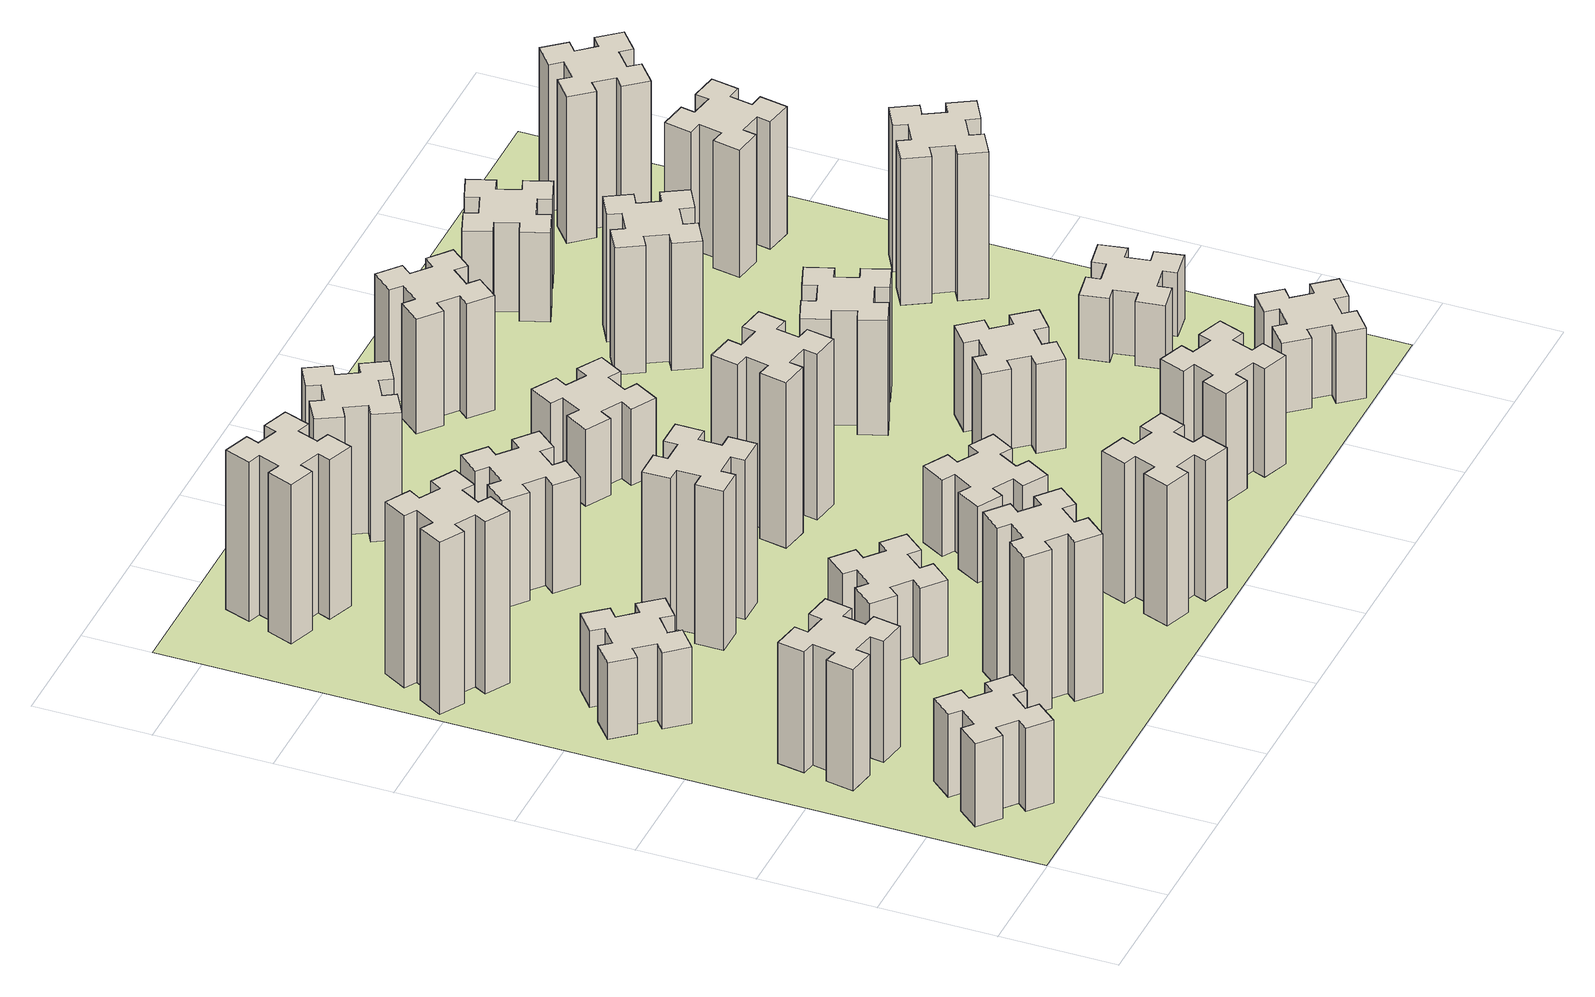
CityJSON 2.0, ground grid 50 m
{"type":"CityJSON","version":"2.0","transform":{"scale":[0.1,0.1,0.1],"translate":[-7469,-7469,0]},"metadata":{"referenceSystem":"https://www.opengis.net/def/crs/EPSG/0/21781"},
"CityObjects":{
"building1":{"type":"Building","attributes":{"class":"1000","function":"1000","usage":"1000","yearOfConstruction":2016,"roofType":"1000","measuredHeight":39,"storeysAboveGround":30,"storeysBelowGround":0},"geometry":[{"type":"Solid","lod":"1","boundaries":[[[[0,1,2,3,4,5,6,7,8,9,10,11,12,13,14,15,16,17,18,19]],[[17,16,20,21]],[[16,15,22,20]],[[15,14,23,22]],[[14,13,24,23]],[[13,12,25,24]],[[12,11,26,25]],[[11,10,27,26]],[[10,9,28,27]],[[9,8,29,28]],[[8,7,30,29]],[[7,6,31,30]],[[6,5,32,31]],[[5,4,33,32]],[[4,3,34,33]],[[3,2,35,34]],[[2,1,36,35]],[[1,0,37,36]],[[0,19,38,37]],[[19,18,39,38]],[[18,17,21,39]],[[24,25,26,27,28,29,30,31,32,33,34,35,36,37,38,39,21,20,22,23]]]]}]},
"building2":{"type":"Building","attributes":{"class":"1000","function":"1000","usage":"1000","yearOfConstruction":2016,"roofType":"1000","measuredHeight":57,"storeysAboveGround":30,"storeysBelowGround":0},"geometry":[{"type":"Solid","lod":"1","boundaries":[[[[40,41,42,43,44,45,46,47,48,49,50,51,52,53,54,55,56,57,58,59]],[[57,56,60,61]],[[56,55,62,60]],[[55,54,63,62]],[[54,53,64,63]],[[53,52,65,64]],[[52,51,66,65]],[[51,50,67,66]],[[50,49,68,67]],[[49,48,69,68]],[[48,47,70,69]],[[47,46,71,70]],[[46,45,72,71]],[[45,44,73,72]],[[44,43,74,73]],[[43,42,75,74]],[[42,41,76,75]],[[41,40,77,76]],[[40,59,78,77]],[[59,58,79,78]],[[58,57,61,79]],[[64,65,66,67,68,69,70,71,72,73,74,75,76,77,78,79,61,60,62,63]]]]}]},
"building3":{"type":"Building","attributes":{"class":"1000","function":"1000","usage":"1000","yearOfConstruction":2016,"roofType":"1000","measuredHeight":36,"storeysAboveGround":30,"storeysBelowGround":0},"geometry":[{"type":"Solid","lod":"1","boundaries":[[[[80,81,82,83,84,85,86,87,88,89,90,91,92,93,94,95,96,97,98,99]],[[97,96,100,101]],[[96,95,102,100]],[[95,94,103,102]],[[94,93,104,103]],[[93,92,105,104]],[[92,91,106,105]],[[91,90,107,106]],[[90,89,108,107]],[[89,88,109,108]],[[88,87,110,109]],[[87,86,111,110]],[[86,85,112,111]],[[85,84,113,112]],[[84,83,114,113]],[[83,82,115,114]],[[82,81,116,115]],[[81,80,117,116]],[[80,99,118,117]],[[99,98,119,118]],[[98,97,101,119]],[[104,105,106,107,108,109,110,111,112,113,114,115,116,117,118,119,101,100,102,103]]]]}]},
"building4":{"type":"Building","attributes":{"class":"1000","function":"1000","usage":"1000","yearOfConstruction":2016,"roofType":"1000","measuredHeight":81,"storeysAboveGround":30,"storeysBelowGround":0},"geometry":[{"type":"Solid","lod":"1","boundaries":[[[[120,121,122,123,124,125,126,127,128,129,130,131,132,133,134,135,136,137,138,139]],[[137,136,140,141]],[[136,135,142,140]],[[135,134,143,142]],[[134,133,144,143]],[[133,132,145,144]],[[132,131,146,145]],[[131,130,147,146]],[[130,129,148,147]],[[129,128,149,148]],[[128,127,150,149]],[[127,126,151,150]],[[126,125,152,151]],[[125,124,153,152]],[[124,123,154,153]],[[123,122,155,154]],[[122,121,156,155]],[[121,120,157,156]],[[120,139,158,157]],[[139,138,159,158]],[[138,137,141,159]],[[144,145,146,147,148,149,150,151,152,153,154,155,156,157,158,159,141,140,142,143]]]]}]},
"building5":{"type":"Building","attributes":{"class":"1000","function":"1000","usage":"1000","yearOfConstruction":2016,"roofType":"1000","measuredHeight":75,"storeysAboveGround":30,"storeysBelowGround":0},"geometry":[{"type":"Solid","lod":"1","boundaries":[[[[160,161,162,163,164,165,166,167,168,169,170,171,172,173,174,175,176,177,178,179]],[[177,176,180,181]],[[176,175,182,180]],[[175,174,183,182]],[[174,173,184,183]],[[173,172,185,184]],[[172,171,186,185]],[[171,170,187,186]],[[170,169,188,187]],[[169,168,189,188]],[[168,167,190,189]],[[167,166,191,190]],[[166,165,192,191]],[[165,164,193,192]],[[164,163,194,193]],[[163,162,195,194]],[[162,161,196,195]],[[161,160,197,196]],[[160,179,198,197]],[[179,178,199,198]],[[178,177,181,199]],[[184,185,186,187,188,189,190,191,192,193,194,195,196,197,198,199,181,180,182,183]]]]}]},
"building6":{"type":"Building","attributes":{"class":"1000","function":"1000","usage":"1000","yearOfConstruction":2016,"roofType":"1000","measuredHeight":36,"storeysAboveGround":30,"storeysBelowGround":0},"geometry":[{"type":"Solid","lod":"1","boundaries":[[[[200,201,202,203,204,205,206,207,208,209,210,211,212,213,214,215,216,217,218,219]],[[217,216,220,221]],[[216,215,222,220]],[[215,214,223,222]],[[214,213,224,223]],[[213,212,225,224]],[[212,211,226,225]],[[211,210,227,226]],[[210,209,228,227]],[[209,208,229,228]],[[208,207,230,229]],[[207,206,231,230]],[[206,205,232,231]],[[205,204,233,232]],[[204,203,234,233]],[[203,202,235,234]],[[202,201,236,235]],[[201,200,237,236]],[[200,219,238,237]],[[219,218,239,238]],[[218,217,221,239]],[[224,225,226,227,228,229,230,231,232,233,234,235,236,237,238,239,221,220,222,223]]]]}]},
"building7":{"type":"Building","attributes":{"class":"1000","function":"1000","usage":"1000","yearOfConstruction":2016,"roofType":"1000","measuredHeight":75,"storeysAboveGround":30,"storeysBelowGround":0},"geometry":[{"type":"Solid","lod":"1","boundaries":[[[[240,241,242,243,244,245,246,247,248,249,250,251,252,253,254,255,256,257,258,259]],[[257,256,260,261]],[[256,255,262,260]],[[255,254,263,262]],[[254,253,264,263]],[[253,252,265,264]],[[252,251,266,265]],[[251,250,267,266]],[[250,249,268,267]],[[249,248,269,268]],[[248,247,270,269]],[[247,246,271,270]],[[246,245,272,271]],[[245,244,273,272]],[[244,243,274,273]],[[243,242,275,274]],[[242,241,276,275]],[[241,240,277,276]],[[240,259,278,277]],[[259,258,279,278]],[[258,257,261,279]],[[264,265,266,267,268,269,270,271,272,273,274,275,276,277,278,279,261,260,262,263]]]]}]},
"building8":{"type":"Building","attributes":{"class":"1000","function":"1000","usage":"1000","yearOfConstruction":2016,"roofType":"1000","measuredHeight":75,"storeysAboveGround":30,"storeysBelowGround":0},"geometry":[{"type":"Solid","lod":"1","boundaries":[[[[280,281,282,283,284,285,286,287,288,289,290,291,292,293,294,295,296,297,298,299]],[[297,296,300,301]],[[296,295,302,300]],[[295,294,303,302]],[[294,293,304,303]],[[293,292,305,304]],[[292,291,306,305]],[[291,290,307,306]],[[290,289,308,307]],[[289,288,309,308]],[[288,287,310,309]],[[287,286,311,310]],[[286,285,312,311]],[[285,284,313,312]],[[284,283,314,313]],[[283,282,315,314]],[[282,281,316,315]],[[281,280,317,316]],[[280,299,318,317]],[[299,298,319,318]],[[298,297,301,319]],[[304,305,306,307,308,309,310,311,312,313,314,315,316,317,318,319,301,300,302,303]]]]}]},
"building9":{"type":"Building","attributes":{"class":"1000","function":"1000","usage":"1000","yearOfConstruction":2016,"roofType":"1000","measuredHeight":51,"storeysAboveGround":30,"storeysBelowGround":0},"geometry":[{"type":"Solid","lod":"1","boundaries":[[[[320,321,322,323,324,325,326,327,328,329,330,331,332,333,334,335,336,337,338,339]],[[337,336,340,341]],[[336,335,342,340]],[[335,334,343,342]],[[334,333,344,343]],[[333,332,345,344]],[[332,331,346,345]],[[331,330,347,346]],[[330,329,348,347]],[[329,328,349,348]],[[328,327,350,349]],[[327,326,351,350]],[[326,325,352,351]],[[325,324,353,352]],[[324,323,354,353]],[[323,322,355,354]],[[322,321,356,355]],[[321,320,357,356]],[[320,339,358,357]],[[339,338,359,358]],[[338,337,341,359]],[[344,345,346,347,348,349,350,351,352,353,354,355,356,357,358,359,341,340,342,343]]]]}]},
"building10":{"type":"Building","attributes":{"class":"1000","function":"1000","usage":"1000","yearOfConstruction":2016,"roofType":"1000","measuredHeight":66,"storeysAboveGround":30,"storeysBelowGround":0},"geometry":[{"type":"Solid","lod":"1","boundaries":[[[[360,361,362,363,364,365,366,367,368,369,370,371,372,373,374,375,376,377,378,379]],[[377,376,380,381]],[[376,375,382,380]],[[375,374,383,382]],[[374,373,384,383]],[[373,372,385,384]],[[372,371,386,385]],[[371,370,387,386]],[[370,369,388,387]],[[369,368,389,388]],[[368,367,390,389]],[[367,366,391,390]],[[366,365,392,391]],[[365,364,393,392]],[[364,363,394,393]],[[363,362,395,394]],[[362,361,396,395]],[[361,360,397,396]],[[360,379,398,397]],[[379,378,399,398]],[[378,377,381,399]],[[384,385,386,387,388,389,390,391,392,393,394,395,396,397,398,399,381,380,382,383]]]]}]},
"building11":{"type":"Building","attributes":{"class":"1000","function":"1000","usage":"1000","yearOfConstruction":2016,"roofType":"1000","measuredHeight":60,"storeysAboveGround":30,"storeysBelowGround":0},"geometry":[{"type":"Solid","lod":"1","boundaries":[[[[400,401,402,403,404,405,406,407,408,409,410,411,412,413,414,415,416,417,418,419]],[[417,416,420,421]],[[416,415,422,420]],[[415,414,423,422]],[[414,413,424,423]],[[413,412,425,424]],[[412,411,426,425]],[[411,410,427,426]],[[410,409,428,427]],[[409,408,429,428]],[[408,407,430,429]],[[407,406,431,430]],[[406,405,432,431]],[[405,404,433,432]],[[404,403,434,433]],[[403,402,435,434]],[[402,401,436,435]],[[401,400,437,436]],[[400,419,438,437]],[[419,418,439,438]],[[418,417,421,439]],[[424,425,426,427,428,429,430,431,432,433,434,435,436,437,438,439,421,420,422,423]]]]}]},
"building12":{"type":"Building","attributes":{"class":"1000","function":"1000","usage":"1000","yearOfConstruction":2016,"roofType":"1000","measuredHeight":36,"storeysAboveGround":30,"storeysBelowGround":0},"geometry":[{"type":"Solid","lod":"1","boundaries":[[[[440,441,442,443,444,445,446,447,448,449,450,451,452,453,454,455,456,457,458,459]],[[457,456,460,461]],[[456,455,462,460]],[[455,454,463,462]],[[454,453,464,463]],[[453,452,465,464]],[[452,451,466,465]],[[451,450,467,466]],[[450,449,468,467]],[[449,448,469,468]],[[448,447,470,469]],[[447,446,471,470]],[[446,445,472,471]],[[445,444,473,472]],[[444,443,474,473]],[[443,442,475,474]],[[442,441,476,475]],[[441,440,477,476]],[[440,459,478,477]],[[459,458,479,478]],[[458,457,461,479]],[[464,465,466,467,468,469,470,471,472,473,474,475,476,477,478,479,461,460,462,463]]]]}]},
"building13":{"type":"Building","attributes":{"class":"1000","function":"1000","usage":"1000","yearOfConstruction":2016,"roofType":"1000","measuredHeight":78,"storeysAboveGround":30,"storeysBelowGround":0},"geometry":[{"type":"Solid","lod":"1","boundaries":[[[[480,481,482,483,484,485,486,487,488,489,490,491,492,493,494,495,496,497,498,499]],[[497,496,500,501]],[[496,495,502,500]],[[495,494,503,502]],[[494,493,504,503]],[[493,492,505,504]],[[492,491,506,505]],[[491,490,507,506]],[[490,489,508,507]],[[489,488,509,508]],[[488,487,510,509]],[[487,486,511,510]],[[486,485,512,511]],[[485,484,513,512]],[[484,483,514,513]],[[483,482,515,514]],[[482,481,516,515]],[[481,480,517,516]],[[480,499,518,517]],[[499,498,519,518]],[[498,497,501,519]],[[504,505,506,507,508,509,510,511,512,513,514,515,516,517,518,519,501,500,502,503]]]]}]},
"building14":{"type":"Building","attributes":{"class":"1000","function":"1000","usage":"1000","yearOfConstruction":2016,"roofType":"1000","measuredHeight":36,"storeysAboveGround":30,"storeysBelowGround":0},"geometry":[{"type":"Solid","lod":"1","boundaries":[[[[520,521,522,523,524,525,526,527,528,529,530,531,532,533,534,535,536,537,538,539]],[[537,536,540,541]],[[536,535,542,540]],[[535,534,543,542]],[[534,533,544,543]],[[533,532,545,544]],[[532,531,546,545]],[[531,530,547,546]],[[530,529,548,547]],[[529,528,549,548]],[[528,527,550,549]],[[527,526,551,550]],[[526,525,552,551]],[[525,524,553,552]],[[524,523,554,553]],[[523,522,555,554]],[[522,521,556,555]],[[521,520,557,556]],[[520,539,558,557]],[[539,538,559,558]],[[538,537,541,559]],[[544,545,546,547,548,549,550,551,552,553,554,555,556,557,558,559,541,540,542,543]]]]}]},
"building15":{"type":"Building","attributes":{"class":"1000","function":"1000","usage":"1000","yearOfConstruction":2016,"roofType":"1000","measuredHeight":51,"storeysAboveGround":30,"storeysBelowGround":0},"geometry":[{"type":"Solid","lod":"1","boundaries":[[[[560,561,562,563,564,565,566,567,568,569,570,571,572,573,574,575,576,577,578,579]],[[577,576,580,581]],[[576,575,582,580]],[[575,574,583,582]],[[574,573,584,583]],[[573,572,585,584]],[[572,571,586,585]],[[571,570,587,586]],[[570,569,588,587]],[[569,568,589,588]],[[568,567,590,589]],[[567,566,591,590]],[[566,565,592,591]],[[565,564,593,592]],[[564,563,594,593]],[[563,562,595,594]],[[562,561,596,595]],[[561,560,597,596]],[[560,579,598,597]],[[579,578,599,598]],[[578,577,581,599]],[[584,585,586,587,588,589,590,591,592,593,594,595,596,597,598,599,581,580,582,583]]]]}]},
"building16":{"type":"Building","attributes":{"class":"1000","function":"1000","usage":"1000","yearOfConstruction":2016,"roofType":"1000","measuredHeight":54,"storeysAboveGround":30,"storeysBelowGround":0},"geometry":[{"type":"Solid","lod":"1","boundaries":[[[[600,601,602,603,604,605,606,607,608,609,610,611,612,613,614,615,616,617,618,619]],[[617,616,620,621]],[[616,615,622,620]],[[615,614,623,622]],[[614,613,624,623]],[[613,612,625,624]],[[612,611,626,625]],[[611,610,627,626]],[[610,609,628,627]],[[609,608,629,628]],[[608,607,630,629]],[[607,606,631,630]],[[606,605,632,631]],[[605,604,633,632]],[[604,603,634,633]],[[603,602,635,634]],[[602,601,636,635]],[[601,600,637,636]],[[600,619,638,637]],[[619,618,639,638]],[[618,617,621,639]],[[624,625,626,627,628,629,630,631,632,633,634,635,636,637,638,639,621,620,622,623]]]]}]},
"building17":{"type":"Building","attributes":{"class":"1000","function":"1000","usage":"1000","yearOfConstruction":2016,"roofType":"1000","measuredHeight":42,"storeysAboveGround":30,"storeysBelowGround":0},"geometry":[{"type":"Solid","lod":"1","boundaries":[[[[640,641,642,643,644,645,646,647,648,649,650,651,652,653,654,655,656,657,658,659]],[[657,656,660,661]],[[656,655,662,660]],[[655,654,663,662]],[[654,653,664,663]],[[653,652,665,664]],[[652,651,666,665]],[[651,650,667,666]],[[650,649,668,667]],[[649,648,669,668]],[[648,647,670,669]],[[647,646,671,670]],[[646,645,672,671]],[[645,644,673,672]],[[644,643,674,673]],[[643,642,675,674]],[[642,641,676,675]],[[641,640,677,676]],[[640,659,678,677]],[[659,658,679,678]],[[658,657,661,679]],[[664,665,666,667,668,669,670,671,672,673,674,675,676,677,678,679,661,660,662,663]]]]}]},
"building18":{"type":"Building","attributes":{"class":"1000","function":"1000","usage":"1000","yearOfConstruction":2016,"roofType":"1000","measuredHeight":54,"storeysAboveGround":30,"storeysBelowGround":0},"geometry":[{"type":"Solid","lod":"1","boundaries":[[[[680,681,682,683,684,685,686,687,688,689,690,691,692,693,694,695,696,697,698,699]],[[697,696,700,701]],[[696,695,702,700]],[[695,694,703,702]],[[694,693,704,703]],[[693,692,705,704]],[[692,691,706,705]],[[691,690,707,706]],[[690,689,708,707]],[[689,688,709,708]],[[688,687,710,709]],[[687,686,711,710]],[[686,685,712,711]],[[685,684,713,712]],[[684,683,714,713]],[[683,682,715,714]],[[682,681,716,715]],[[681,680,717,716]],[[680,699,718,717]],[[699,698,719,718]],[[698,697,701,719]],[[704,705,706,707,708,709,710,711,712,713,714,715,716,717,718,719,701,700,702,703]]]]}]},
"building19":{"type":"Building","attributes":{"class":"1000","function":"1000","usage":"1000","yearOfConstruction":2016,"roofType":"1000","measuredHeight":60,"storeysAboveGround":30,"storeysBelowGround":0},"geometry":[{"type":"Solid","lod":"1","boundaries":[[[[720,721,722,723,724,725,726,727,728,729,730,731,732,733,734,735,736,737,738,739]],[[737,736,740,741]],[[736,735,742,740]],[[735,734,743,742]],[[734,733,744,743]],[[733,732,745,744]],[[732,731,746,745]],[[731,730,747,746]],[[730,729,748,747]],[[729,728,749,748]],[[728,727,750,749]],[[727,726,751,750]],[[726,725,752,751]],[[725,724,753,752]],[[724,723,754,753]],[[723,722,755,754]],[[722,721,756,755]],[[721,720,757,756]],[[720,739,758,757]],[[739,738,759,758]],[[738,737,741,759]],[[744,745,746,747,748,749,750,751,752,753,754,755,756,757,758,759,741,740,742,743]]]]}]},
"building20":{"type":"Building","attributes":{"class":"1000","function":"1000","usage":"1000","yearOfConstruction":2016,"roofType":"1000","measuredHeight":33,"storeysAboveGround":30,"storeysBelowGround":0},"geometry":[{"type":"Solid","lod":"1","boundaries":[[[[760,761,762,763,764,765,766,767,768,769,770,771,772,773,774,775,776,777,778,779]],[[777,776,780,781]],[[776,775,782,780]],[[775,774,783,782]],[[774,773,784,783]],[[773,772,785,784]],[[772,771,786,785]],[[771,770,787,786]],[[770,769,788,787]],[[769,768,789,788]],[[768,767,790,789]],[[767,766,791,790]],[[766,765,792,791]],[[765,764,793,792]],[[764,763,794,793]],[[763,762,795,794]],[[762,761,796,795]],[[761,760,797,796]],[[760,779,798,797]],[[779,778,799,798]],[[778,777,781,799]],[[784,785,786,787,788,789,790,791,792,793,794,795,796,797,798,799,781,780,782,783]]]]}]},
"building21":{"type":"Building","attributes":{"class":"1000","function":"1000","usage":"1000","yearOfConstruction":2016,"roofType":"1000","measuredHeight":30,"storeysAboveGround":30,"storeysBelowGround":0},"geometry":[{"type":"Solid","lod":"1","boundaries":[[[[800,801,802,803,804,805,806,807,808,809,810,811,812,813,814,815,816,817,818,819]],[[817,816,820,821]],[[816,815,822,820]],[[815,814,823,822]],[[814,813,824,823]],[[813,812,825,824]],[[812,811,826,825]],[[811,810,827,826]],[[810,809,828,827]],[[809,808,829,828]],[[808,807,830,829]],[[807,806,831,830]],[[806,805,832,831]],[[805,804,833,832]],[[804,803,834,833]],[[803,802,835,834]],[[802,801,836,835]],[[801,800,837,836]],[[800,819,838,837]],[[819,818,839,838]],[[818,817,821,839]],[[824,825,826,827,828,829,830,831,832,833,834,835,836,837,838,839,821,820,822,823]]]]}]},
"building22":{"type":"Building","attributes":{"class":"1000","function":"1000","usage":"1000","yearOfConstruction":2016,"roofType":"1000","measuredHeight":42,"storeysAboveGround":30,"storeysBelowGround":0},"geometry":[{"type":"Solid","lod":"1","boundaries":[[[[840,841,842,843,844,845,846,847,848,849,850,851,852,853,854,855,856,857,858,859]],[[857,856,860,861]],[[856,855,862,860]],[[855,854,863,862]],[[854,853,864,863]],[[853,852,865,864]],[[852,851,866,865]],[[851,850,867,866]],[[850,849,868,867]],[[849,848,869,868]],[[848,847,870,869]],[[847,846,871,870]],[[846,845,872,871]],[[845,844,873,872]],[[844,843,874,873]],[[843,842,875,874]],[[842,841,876,875]],[[841,840,877,876]],[[840,859,878,877]],[[859,858,879,878]],[[858,857,861,879]],[[864,865,866,867,868,869,870,871,872,873,874,875,876,877,878,879,861,860,862,863]]]]}]},
"building23":{"type":"Building","attributes":{"class":"1000","function":"1000","usage":"1000","yearOfConstruction":2016,"roofType":"1000","measuredHeight":69,"storeysAboveGround":30,"storeysBelowGround":0},"geometry":[{"type":"Solid","lod":"1","boundaries":[[[[880,881,882,883,884,885,886,887,888,889,890,891,892,893,894,895,896,897,898,899]],[[897,896,900,901]],[[896,895,902,900]],[[895,894,903,902]],[[894,893,904,903]],[[893,892,905,904]],[[892,891,906,905]],[[891,890,907,906]],[[890,889,908,907]],[[889,888,909,908]],[[888,887,910,909]],[[887,886,911,910]],[[886,885,912,911]],[[885,884,913,912]],[[884,883,914,913]],[[883,882,915,914]],[[882,881,916,915]],[[881,880,917,916]],[[880,899,918,917]],[[899,898,919,918]],[[898,897,901,919]],[[904,905,906,907,908,909,910,911,912,913,914,915,916,917,918,919,901,900,902,903]]]]}]},
"building24":{"type":"Building","attributes":{"class":"1000","function":"1000","usage":"1000","yearOfConstruction":2016,"roofType":"1000","measuredHeight":60,"storeysAboveGround":30,"storeysBelowGround":0},"geometry":[{"type":"Solid","lod":"1","boundaries":[[[[920,921,922,923,924,925,926,927,928,929,930,931,932,933,934,935,936,937,938,939]],[[937,936,940,941]],[[936,935,942,940]],[[935,934,943,942]],[[934,933,944,943]],[[933,932,945,944]],[[932,931,946,945]],[[931,930,947,946]],[[930,929,948,947]],[[929,928,949,948]],[[928,927,950,949]],[[927,926,951,950]],[[926,925,952,951]],[[925,924,953,952]],[[924,923,954,953]],[[923,922,955,954]],[[922,921,956,955]],[[921,920,957,956]],[[920,939,958,957]],[[939,938,959,958]],[[938,937,941,959]],[[944,945,946,947,948,949,950,951,952,953,954,955,956,957,958,959,941,940,942,943]]]]}]},
"building25":{"type":"Building","attributes":{"class":"1000","function":"1000","usage":"1000","yearOfConstruction":2016,"roofType":"1000","measuredHeight":69,"storeysAboveGround":30,"storeysBelowGround":0},"geometry":[{"type":"Solid","lod":"1","boundaries":[[[[960,961,962,963,964,965,966,967,968,969,970,971,972,973,974,975,976,977,978,979]],[[977,976,980,981]],[[976,975,982,980]],[[975,974,983,982]],[[974,973,984,983]],[[973,972,985,984]],[[972,971,986,985]],[[971,970,987,986]],[[970,969,988,987]],[[969,968,989,988]],[[968,967,990,989]],[[967,966,991,990]],[[966,965,992,991]],[[965,964,993,992]],[[964,963,994,993]],[[963,962,995,994]],[[962,961,996,995]],[[961,960,997,996]],[[960,979,998,997]],[[979,978,999,998]],[[978,977,981,999]],[[984,985,986,987,988,989,990,991,992,993,994,995,996,997,998,999,981,980,982,983]]]]}]},
"landuse1":{"type":"LandUse","attributes":{"name":"plot1","function":"1010"},"geometry":[{"type":"MultiSurface","lod":"1","boundaries":[[[1000,1001,1002,1003]]]}]}
},
"vertices":[
[266,323,0],[343,259,0],[304,213,0],[396,136,0],[473,228,0],[427,266,0],[492,343,0],[538,304,0],[615,396,0],[523,473,0],[484,427,0],[408,492,0],[446,538,0],[354,615,0],[277,523,0],[323,484,0],[259,408,0],[213,446,0],[136,354,0],[228,277,0],[259,408,390],[213,446,390],[323,484,390],[277,523,390],[354,615,390],[446,538,390],[408,492,390],[484,427,390],[523,473,390],[615,396,390],[538,304,390],[492,343,390],[427,266,390],[473,228,390],[396,136,390],[304,213,390],[343,259,390],[266,323,390],[228,277,390],[136,354,390],
[276,1084,0],[258,985,0],[199,996,0],[178,877,0],[297,857,0],[307,916,0],[405,898,0],[395,839,0],[513,818,0],[534,937,0],[475,947,0],[492,1045,0],[551,1035,0],[572,1153,0],[454,1174,0],[444,1115,0],[345,1132,0],[356,1191,0],[237,1212,0],[217,1094,0],[345,1132,570],[356,1191,570],[444,1115,570],[454,1174,570],[572,1153,570],[551,1035,570],[492,1045,570],[475,947,570],[534,937,570],[513,818,570],[395,839,570],[405,898,570],[307,916,570],[297,857,570],[178,877,570],[199,996,570],[258,985,570],[276,1084,570],[217,1094,570],[237,1212,570],
[492,1888,0],[427,1964,0],[473,2003,0],[396,2095,0],[304,2018,0],[343,1972,0],[266,1907,0],[228,1953,0],[136,1876,0],[213,1784,0],[259,1823,0],[323,1746,0],[277,1708,0],[354,1616,0],[446,1693,0],[408,1739,0],[484,1803,0],[523,1757,0],[615,1834,0],[538,1926,0],[484,1803,360],[523,1757,360],[408,1739,360],[446,1693,360],[354,1616,360],[277,1708,360],[323,1746,360],[259,1823,360],[213,1784,360],[136,1876,360],[228,1953,360],[266,1907,360],[343,1972,360],[304,2018,360],[396,2095,360],[473,2003,360],[427,1964,360],[492,1888,360],[538,1926,360],[615,1834,360],
[177,2525,0],[264,2475,0],[234,2423,0],[338,2363,0],[398,2467,0],[346,2497,0],[396,2584,0],[448,2554,0],[508,2658,0],[404,2718,0],[374,2666,0],[287,2716,0],[317,2768,0],[213,2828,0],[153,2724,0],[205,2694,0],[155,2607,0],[103,2637,0],[43,2533,0],[147,2473,0],[155,2607,810],[103,2637,810],[205,2694,810],[153,2724,810],[213,2828,810],[317,2768,810],[287,2716,810],[374,2666,810],[404,2718,810],[508,2658,810],[448,2554,810],[396,2584,810],[346,2497,810],[398,2467,810],[338,2363,810],[234,2423,810],[264,2475,810],[177,2525,810],[147,2473,810],[43,2533,810],
[1167,366,0],[1232,443,0],[1278,404,0],[1355,496,0],[1263,573,0],[1224,527,0],[1148,592,0],[1186,638,0],[1094,715,0],[1017,623,0],[1063,584,0],[999,508,0],[953,546,0],[876,454,0],[968,377,0],[1006,423,0],[1083,359,0],[1044,313,0],[1136,236,0],[1213,328,0],[1083,359,750],[1044,313,750],[1006,423,750],[968,377,750],[876,454,750],[953,546,750],[999,508,750],[1063,584,750],[1017,623,750],[1094,715,750],[1186,638,750],[1148,592,750],[1224,527,750],[1263,573,750],[1355,496,750],[1278,404,750],[1232,443,750],[1167,366,750],[1213,328,750],[1136,236,750],
[1224,1167,0],[1148,1232,0],[1186,1278,0],[1094,1355,0],[1017,1263,0],[1063,1224,0],[999,1148,0],[953,1186,0],[876,1094,0],[968,1017,0],[1006,1063,0],[1083,999,0],[1044,953,0],[1136,876,0],[1213,968,0],[1167,1006,0],[1232,1083,0],[1278,1044,0],[1355,1136,0],[1263,1213,0],[1232,1083,360],[1278,1044,360],[1167,1006,360],[1213,968,360],[1136,876,360],[1044,953,360],[1083,999,360],[1006,1063,360],[968,1017,360],[876,1094,360],[953,1186,360],[999,1148,360],[1063,1224,360],[1017,1263,360],[1094,1355,360],[1186,1278,360],[1148,1232,360],[1224,1167,360],[1263,1213,360],[1355,1136,360],
[389,3420,0],[355,3326,0],[299,3347,0],[257,3234,0],[370,3193,0],[391,3249,0],[485,3215,0],[464,3159,0],[577,3117,0],[618,3230,0],[562,3251,0],[596,3345,0],[652,3324,0],[693,3437,0],[580,3478,0],[560,3422,0],[466,3456,0],[487,3512,0],[374,3553,0],[333,3440,0],[466,3456,750],[487,3512,750],[560,3422,750],[580,3478,750],[693,3437,750],[652,3324,750],[596,3345,750],[562,3251,750],[618,3230,750],[577,3117,750],[464,3159,750],[485,3215,750],[391,3249,750],[370,3193,750],[257,3234,750],[299,3347,750],[355,3326,750],[389,3420,750],[333,3440,750],[374,3553,750],
[1065,1965,0],[965,1965,0],[965,2025,0],[845,2025,0],[845,1905,0],[905,1905,0],[905,1805,0],[845,1805,0],[845,1685,0],[965,1685,0],[965,1745,0],[1065,1745,0],[1065,1685,0],[1185,1685,0],[1185,1805,0],[1125,1805,0],[1125,1905,0],[1185,1905,0],[1185,2025,0],[1065,2025,0],[1125,1905,750],[1185,1905,750],[1125,1805,750],[1185,1805,750],[1185,1685,750],[1065,1685,750],[1065,1745,750],[965,1745,750],[965,1685,750],[845,1685,750],[845,1805,750],[905,1805,750],[905,1905,750],[845,1905,750],[845,2025,750],[965,2025,750],[965,1965,750],[1065,1965,750],[1065,2025,750],[1185,2025,750],
[1124,2647,0],[1048,2712,0],[1086,2758,0],[994,2835,0],[917,2743,0],[963,2704,0],[899,2628,0],[853,2666,0],[776,2574,0],[868,2497,0],[906,2543,0],[983,2479,0],[944,2433,0],[1036,2356,0],[1113,2448,0],[1067,2486,0],[1132,2563,0],[1178,2524,0],[1255,2616,0],[1163,2693,0],[1132,2563,510],[1178,2524,510],[1067,2486,510],[1113,2448,510],[1036,2356,510],[944,2433,510],[983,2479,510],[906,2543,510],[868,2497,510],[776,2574,510],[853,2666,510],[899,2628,510],[963,2704,510],[917,2743,510],[994,2835,510],[1086,2758,510],[1048,2712,510],[1124,2647,510],[1163,2693,510],[1255,2616,510],
[1769,360,0],[1735,266,0],[1679,287,0],[1637,174,0],[1750,133,0],[1771,189,0],[1865,155,0],[1844,99,0],[1957,57,0],[1998,170,0],[1942,191,0],[1976,285,0],[2032,264,0],[2073,377,0],[1960,418,0],[1940,362,0],[1846,396,0],[1867,452,0],[1754,493,0],[1713,380,0],[1846,396,660],[1867,452,660],[1940,362,660],[1960,418,660],[2073,377,660],[2032,264,660],[1976,285,660],[1942,191,660],[1998,170,660],[1957,57,660],[1844,99,660],[1865,155,660],[1771,189,660],[1750,133,660],[1637,174,660],[1679,287,660],[1735,266,660],[1769,360,660],[1713,380,660],[1754,493,660],
[1236,3347,0],[1186,3434,0],[1238,3464,0],[1178,3568,0],[1074,3508,0],[1104,3456,0],[1017,3406,0],[987,3458,0],[883,3398,0],[943,3294,0],[995,3324,0],[1045,3237,0],[993,3207,0],[1053,3103,0],[1157,3163,0],[1127,3215,0],[1214,3265,0],[1244,3213,0],[1348,3273,0],[1288,3377,0],[1214,3265,600],[1244,3213,600],[1127,3215,600],[1157,3163,600],[1053,3103,600],[993,3207,600],[1045,3237,600],[995,3324,600],[943,3294,600],[883,3398,600],[987,3458,600],[1017,3406,600],[1104,3456,600],[1074,3508,600],[1178,3568,600],[1238,3464,600],[1186,3434,600],[1236,3347,600],[1288,3377,600],[1348,3273,600],
[1926,917,0],[1976,1004,0],[2028,974,0],[2088,1078,0],[1984,1138,0],[1954,1086,0],[1867,1136,0],[1897,1188,0],[1793,1248,0],[1733,1144,0],[1785,1114,0],[1735,1027,0],[1683,1057,0],[1623,953,0],[1727,893,0],[1757,945,0],[1844,895,0],[1814,843,0],[1918,783,0],[1978,887,0],[1844,895,360],[1814,843,360],[1757,945,360],[1727,893,360],[1623,953,360],[1683,1057,360],[1735,1027,360],[1785,1114,360],[1733,1144,360],[1793,1248,360],[1897,1188,360],[1867,1136,360],[1954,1086,360],[1984,1138,360],[2088,1078,360],[2028,974,360],[1976,1004,360],[1926,917,360],[1978,887,360],[1918,783,360],
[1687,1756,0],[1785,1738,0],[1775,1679,0],[1893,1658,0],[1914,1777,0],[1855,1787,0],[1872,1885,0],[1931,1875,0],[1952,1993,0],[1834,2014,0],[1824,1955,0],[1725,1972,0],[1736,2031,0],[1617,2052,0],[1597,1934,0],[1656,1924,0],[1638,1825,0],[1579,1836,0],[1558,1717,0],[1677,1697,0],[1638,1825,780],[1579,1836,780],[1656,1924,780],[1597,1934,780],[1617,2052,780],[1736,2031,780],[1725,1972,780],[1824,1955,780],[1834,2014,780],[1952,1993,780],[1931,1875,780],[1872,1885,780],[1855,1787,780],[1914,1777,780],[1893,1658,780],[1775,1679,780],[1785,1738,780],[1687,1756,780],[1677,1697,780],[1558,1717,780],
[1657,2525,0],[1744,2475,0],[1714,2423,0],[1818,2363,0],[1878,2467,0],[1826,2497,0],[1876,2584,0],[1928,2554,0],[1988,2658,0],[1884,2718,0],[1854,2666,0],[1767,2716,0],[1797,2768,0],[1693,2828,0],[1633,2724,0],[1685,2694,0],[1635,2607,0],[1583,2637,0],[1523,2533,0],[1627,2473,0],[1635,2607,360],[1583,2637,360],[1685,2694,360],[1633,2724,360],[1693,2828,360],[1797,2768,360],[1767,2716,360],[1854,2666,360],[1884,2718,360],[1988,2658,360],[1928,2554,360],[1876,2584,360],[1826,2497,360],[1878,2467,360],[1818,2363,360],[1714,2423,360],[1744,2475,360],[1657,2525,360],[1627,2473,360],[1523,2533,360],
[2780,462,0],[2686,496,0],[2707,552,0],[2594,593,0],[2553,480,0],[2609,460,0],[2575,366,0],[2519,387,0],[2477,274,0],[2590,233,0],[2611,289,0],[2705,255,0],[2684,199,0],[2797,157,0],[2838,270,0],[2782,291,0],[2816,385,0],[2872,364,0],[2913,477,0],[2800,518,0],[2816,385,510],[2872,364,510],[2782,291,510],[2838,270,510],[2797,157,510],[2684,199,510],[2705,255,510],[2611,289,510],[2590,233,510],[2477,274,510],[2519,387,510],[2575,366,510],[2609,460,510],[2553,480,510],[2594,593,510],[2707,552,510],[2686,496,510],[2780,462,510],[2800,518,510],[2913,477,510],
[2007,3226,0],[2072,3303,0],[2118,3264,0],[2195,3356,0],[2103,3433,0],[2064,3387,0],[1988,3452,0],[2026,3498,0],[1934,3575,0],[1857,3483,0],[1903,3444,0],[1839,3368,0],[1793,3406,0],[1716,3314,0],[1808,3237,0],[1846,3283,0],[1923,3219,0],[1884,3173,0],[1976,3096,0],[2053,3188,0],[1923,3219,540],[1884,3173,540],[1846,3283,540],[1808,3237,540],[1716,3314,540],[1793,3406,540],[1839,3368,540],[1903,3444,540],[1857,3483,540],[1934,3575,540],[2026,3498,540],[1988,3452,540],[2064,3387,540],[2103,3433,540],[2195,3356,540],[2118,3264,540],[2072,3303,540],[2007,3226,540],[2053,3188,540],[1976,3096,540],
[2563,1332,0],[2486,1267,0],[2448,1313,0],[2356,1236,0],[2433,1144,0],[2479,1183,0],[2543,1106,0],[2497,1068,0],[2574,976,0],[2666,1053,0],[2628,1099,0],[2704,1163,0],[2743,1117,0],[2835,1194,0],[2758,1286,0],[2712,1248,0],[2647,1324,0],[2693,1363,0],[2616,1455,0],[2524,1378,0],[2647,1324,420],[2693,1363,420],[2712,1248,420],[2758,1286,420],[2835,1194,420],[2743,1117,420],[2704,1163,420],[2628,1099,420],[2666,1053,420],[2574,976,420],[2497,1068,420],[2543,1106,420],[2479,1183,420],[2433,1144,420],[2356,1236,420],[2448,1313,420],[2486,1267,420],[2563,1332,420],[2524,1378,420],[2616,1455,420],
[2616,1846,0],[2582,1940,0],[2638,1960,0],[2597,2073,0],[2484,2032,0],[2505,1976,0],[2411,1942,0],[2390,1998,0],[2277,1957,0],[2319,1844,0],[2375,1865,0],[2409,1771,0],[2353,1750,0],[2394,1637,0],[2507,1679,0],[2486,1735,0],[2580,1769,0],[2600,1713,0],[2713,1754,0],[2672,1867,0],[2580,1769,540],[2600,1713,540],[2486,1735,540],[2507,1679,540],[2394,1637,540],[2353,1750,540],[2409,1771,540],[2375,1865,540],[2319,1844,540],[2277,1957,540],[2390,1998,540],[2411,1942,540],[2505,1976,540],[2484,2032,540],[2597,2073,540],[2638,1960,540],[2582,1940,540],[2616,1846,540],[2672,1867,540],[2713,1754,540],
[2584,2816,0],[2497,2766,0],[2467,2818,0],[2363,2758,0],[2423,2654,0],[2475,2684,0],[2525,2597,0],[2473,2567,0],[2533,2463,0],[2637,2523,0],[2607,2575,0],[2694,2625,0],[2724,2573,0],[2828,2633,0],[2768,2737,0],[2716,2707,0],[2666,2794,0],[2718,2824,0],[2658,2928,0],[2554,2868,0],[2666,2794,600],[2718,2824,600],[2716,2707,600],[2768,2737,600],[2828,2633,600],[2724,2573,600],[2694,2625,600],[2607,2575,600],[2637,2523,600],[2533,2463,600],[2473,2567,600],[2525,2597,600],[2475,2684,600],[2423,2654,600],[2363,2758,600],[2467,2818,600],[2497,2766,600],[2584,2816,600],[2554,2868,600],[2658,2928,600],
[3368,159,0],[3444,223,0],[3483,177,0],[3575,254,0],[3498,346,0],[3452,308,0],[3387,384,0],[3433,423,0],[3356,515,0],[3264,438,0],[3303,392,0],[3226,327,0],[3188,373,0],[3096,296,0],[3173,204,0],[3219,243,0],[3283,166,0],[3237,128,0],[3314,36,0],[3406,113,0],[3283,166,330],[3237,128,330],[3219,243,330],[3173,204,330],[3096,296,330],[3188,373,330],[3226,327,330],[3303,392,330],[3264,438,330],[3356,515,330],[3433,423,330],[3387,384,330],[3452,308,330],[3498,346,330],[3575,254,330],[3483,177,330],[3444,223,330],[3368,159,330],[3406,113,330],[3314,36,330],
[3218,1045,0],[3236,947,0],[3177,937,0],[3197,818,0],[3316,839,0],[3305,898,0],[3404,916,0],[3414,857,0],[3532,877,0],[3511,996,0],[3452,985,0],[3435,1084,0],[3494,1094,0],[3473,1212,0],[3355,1191,0],[3365,1132,0],[3267,1115,0],[3257,1174,0],[3138,1153,0],[3159,1035,0],[3267,1115,300],[3257,1174,300],[3365,1132,300],[3355,1191,300],[3473,1212,300],[3494,1094,300],[3435,1084,300],[3452,985,300],[3511,996,300],[3532,877,300],[3414,857,300],[3404,916,300],[3305,898,300],[3316,839,300],[3197,818,300],[3177,937,300],[3236,947,300],[3218,1045,300],[3159,1035,300],[3138,1153,300],
[2686,3215,0],[2780,3249,0],[2800,3193,0],[2913,3234,0],[2872,3347,0],[2816,3326,0],[2782,3420,0],[2838,3440,0],[2797,3553,0],[2684,3512,0],[2705,3456,0],[2611,3422,0],[2590,3478,0],[2477,3437,0],[2519,3324,0],[2575,3345,0],[2609,3251,0],[2553,3230,0],[2594,3117,0],[2707,3159,0],[2609,3251,420],[2553,3230,420],[2575,3345,420],[2519,3324,420],[2477,3437,420],[2590,3478,420],[2611,3422,420],[2705,3456,420],[2684,3512,420],[2797,3553,420],[2838,3440,420],[2782,3420,420],[2816,3326,420],[2872,3347,420],[2913,3234,420],[2800,3193,420],[2780,3249,420],[2686,3215,420],[2707,3159,420],[2594,3117,420],
[3315,1844,0],[3365,1757,0],[3313,1727,0],[3373,1623,0],[3477,1683,0],[3447,1735,0],[3534,1785,0],[3564,1733,0],[3668,1793,0],[3608,1897,0],[3556,1867,0],[3506,1954,0],[3558,1984,0],[3498,2088,0],[3394,2028,0],[3424,1976,0],[3337,1926,0],[3307,1978,0],[3203,1918,0],[3263,1814,0],[3337,1926,690],[3307,1978,690],[3424,1976,690],[3394,2028,690],[3498,2088,690],[3558,1984,690],[3506,1954,690],[3556,1867,690],[3608,1897,690],[3668,1793,690],[3564,1733,690],[3534,1785,690],[3447,1735,690],[3477,1683,690],[3373,1623,690],[3313,1727,690],[3365,1757,690],[3315,1844,690],[3263,1814,690],[3203,1918,690],
[3404,2795,0],[3305,2812,0],[3316,2871,0],[3197,2892,0],[3177,2774,0],[3236,2764,0],[3218,2665,0],[3159,2676,0],[3138,2557,0],[3257,2537,0],[3267,2596,0],[3365,2578,0],[3355,2519,0],[3473,2498,0],[3494,2617,0],[3435,2627,0],[3452,2725,0],[3511,2715,0],[3532,2833,0],[3414,2854,0],[3452,2725,600],[3511,2715,600],[3435,2627,600],[3494,2617,600],[3473,2498,600],[3355,2519,600],[3365,2578,600],[3267,2596,600],[3257,2537,600],[3138,2557,600],[3159,2676,600],[3218,2665,600],[3236,2764,600],[3177,2774,600],[3197,2892,600],[3316,2871,600],[3305,2812,600],[3404,2795,600],[3414,2854,600],[3532,2833,600],
[3368,3119,0],[3444,3183,0],[3483,3137,0],[3575,3214,0],[3498,3306,0],[3452,3268,0],[3387,3344,0],[3433,3383,0],[3356,3475,0],[3264,3398,0],[3303,3352,0],[3226,3287,0],[3188,3333,0],[3096,3256,0],[3173,3164,0],[3219,3203,0],[3283,3126,0],[3237,3088,0],[3314,2996,0],[3406,3073,0],[3283,3126,690],[3237,3088,690],[3219,3203,690],[3173,3164,690],[3096,3256,690],[3188,3333,690],[3226,3287,690],[3303,3352,690],[3264,3398,690],[3356,3475,690],[3433,3383,690],[3387,3344,690],[3452,3268,690],[3498,3306,690],[3575,3214,690],[3483,3137,690],[3444,3183,690],[3368,3119,690],[3406,3073,690],[3314,2996,690],
[5,3705,0],[3705,3705,0],[3705,5,0],[5,5,0]
]}
